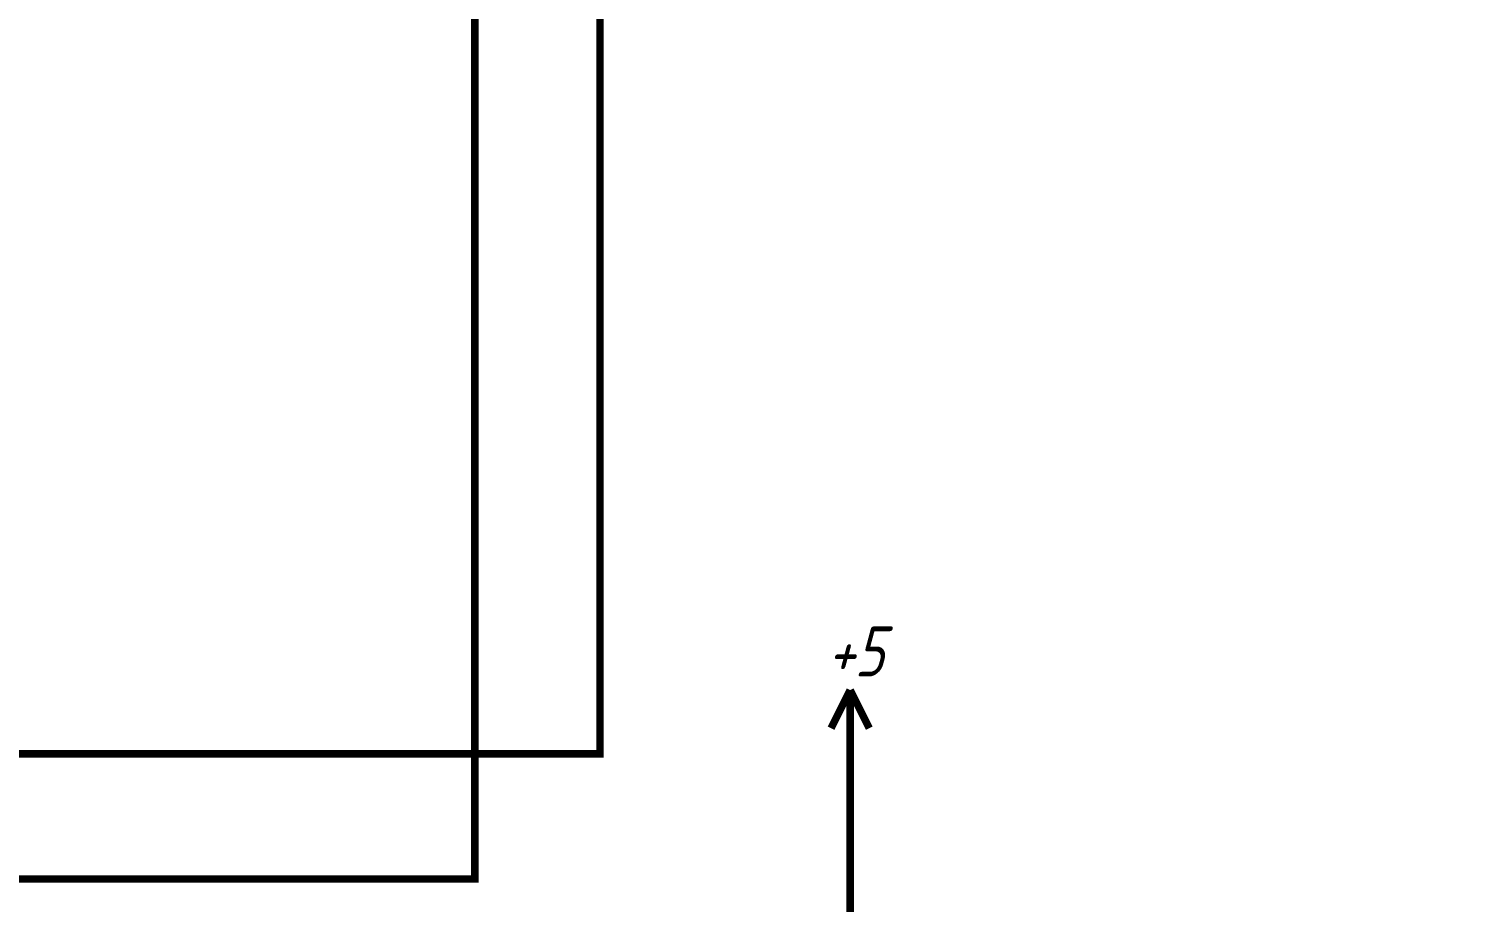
# Paper-space layout 'Layout1' of a CAD drawing. Extents: x -1 to 840, y -1 to 593.
# Drawn here: x 268 to 325, y 420.1 to 455 of the extents above; entities that cross this region are included whole.
import ezdxf

# ---------------------------------------------------------------- set-up
doc = ezdxf.new("R2010")
doc.units = 0
doc.header["$MEASUREMENT"] = 0
doc.layers.add('Sheet', color=255, linetype='CONTINUOUS')
doc.styles.add('GOST type A0', font='', dxfattribs={"oblique": 15, "height": 3.5})
doc.styles.get('GOST type A0').set_extended_font_data('GOST type A')

psp = doc.layouts.get("Layout1")

# ---------------------------------------------------------------- linework, layer by layer
at = {"layer": 'Sheet', "color": 7, "const_width": 0.3}
for points in [[(248.335, 420.991), (285.819, 420.991), (285.819, 515.994), (375.789, 515.994), (375.789, 385.994), (358.304, 385.994), (358.304, 385.994)], [(248.335, 425.993), (290.819, 425.993), (290.819, 510.992), (380.789, 510.992), (380.789, 390.996), (358.304, 390.996)], [(300.819, 428.541), (300.058, 427.018)], [(300.819, 428.541), (301.58, 427.018)], [(300.819, 425.993), (300.819, 428.541)], [(300.819, 418.49), (300.819, 425.993)]]:
    psp.add_lwpolyline(points, dxfattribs=at)

# ---------------------------------------------------------------- texts
at = {"layer": 'Sheet', "color": 7, "style": 'GOST type A0', "oblique": 15}
psp.add_text('+5', height=2, dxfattribs=at).set_placement((299.888, 429.084))

doc.saveas('drawing.dxf')
